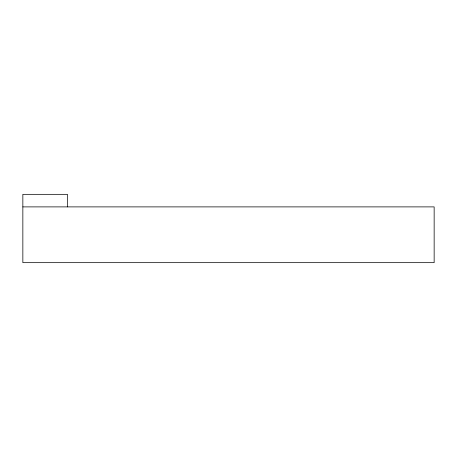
<?xml version="1.0" encoding="UTF-8"?>
<svg xmlns="http://www.w3.org/2000/svg" width="457" height="457" viewBox="0 0 457 457"><rect width="100%" height="100%" fill="white"/><g stroke="black" fill="none" stroke-linecap="round" stroke-linejoin="round"><path stroke-width="0.69" d="M22.85 206.89L434.15 206.89L434.15 262.661L22.85 262.661L22.85 194.339L67.465 194.339L67.465 206.89"/></g></svg>
